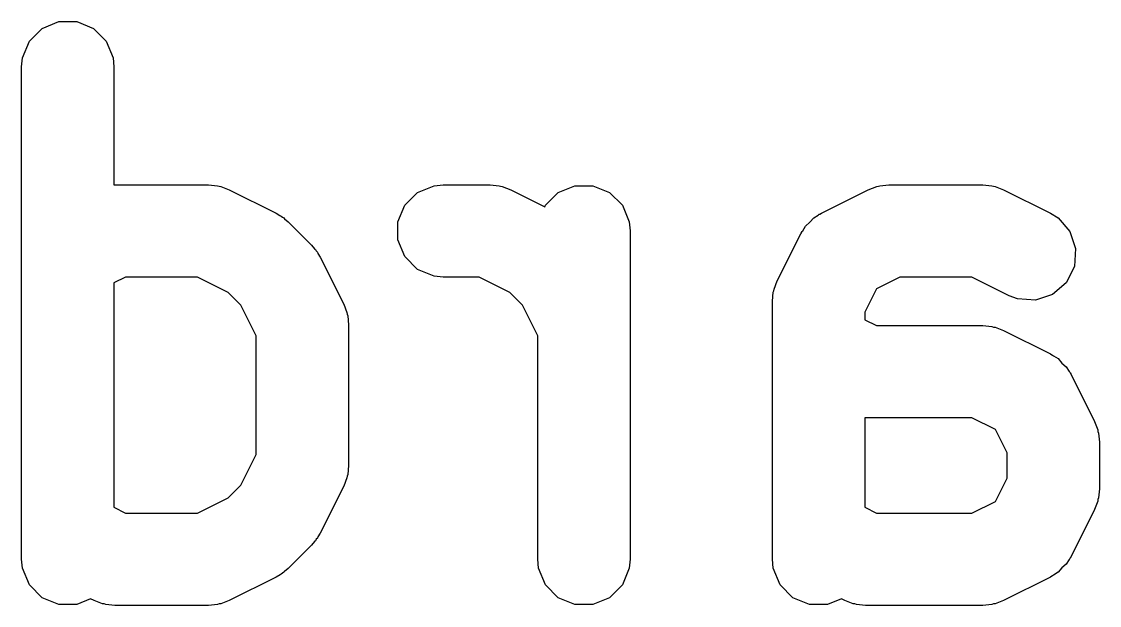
# Model space of a CAD drawing. Header units: inches. Extents: x 1.99 to 4.39, y -4.22 to -2.13.
# Drawn here: x 3.7212 to 3.7901, y -2.6273 to -2.59 of the extents above; entities that cross this region are included whole.
import ezdxf

# ---------------------------------------------------------------- set-up
doc = ezdxf.new("R2010")
doc.units = ezdxf.units.IN
doc.header["$MEASUREMENT"] = 0
doc.layers.add('BLACK', color=250, linetype='CONTINUOUS')

msp = doc.modelspace()

# ---------------------------------------------------------------- linework, layer by layer
at = {"layer": 'BLACK', "linetype": 'CONTINUOUS'}
for p, q in [((3.721668, -2.591209), (3.722483, -2.590395)), ((3.722483, -2.590395), (3.723547, -2.589954)), ((3.723547, -2.589954), (3.7247, -2.589954)), ((3.7247, -2.589954), (3.725764, -2.590395)), ((3.725764, -2.590395), (3.726579, -2.591209)), ((3.721228, -2.592274), (3.721668, -2.591209)), ((3.726579, -2.591209), (3.72702, -2.592274)), ((3.721171, -2.59285), (3.721228, -2.592274)), ((3.72702, -2.592274), (3.727076, -2.59285)), ((3.721171, -2.624346), (3.721171, -2.59285)), ((3.727076, -2.59285), (3.727076, -2.6004)), ((3.727076, -2.6004), (3.727123, -2.600396)), ((3.727123, -2.600396), (3.733122, -2.600396)), ((3.733122, -2.600396), (3.733699, -2.600452)), ((3.733699, -2.600452), (3.733796, -2.600493)), ((3.733796, -2.600493), (3.733902, -2.600501)), ((3.733902, -2.600501), (3.734443, -2.600707)), ((3.734443, -2.600707), (3.737443, -2.602207)), ((3.74648, -2.600893), (3.747544, -2.600452)), ((3.747544, -2.600452), (3.748121, -2.600396)), ((3.748121, -2.600396), (3.75112, -2.600396)), ((3.75112, -2.600396), (3.751696, -2.600452)), ((3.751696, -2.600452), (3.751794, -2.600493)), ((3.751794, -2.600493), (3.7519, -2.600501)), ((3.7519, -2.600501), (3.752441, -2.600707)), ((3.752441, -2.600707), (3.754626, -2.6018)), ((3.755479, -2.600893), (3.756543, -2.600452)), ((3.756543, -2.600452), (3.757695, -2.600452)), ((3.757695, -2.600452), (3.75876, -2.600893)), ((3.772297, -2.602207), (3.775296, -2.600707)), ((3.775296, -2.600707), (3.775837, -2.600501)), ((3.775837, -2.600501), (3.775943, -2.600493)), ((3.775943, -2.600493), (3.776041, -2.600452)), ((3.776041, -2.600452), (3.776617, -2.600396)), ((3.776617, -2.600396), (3.782616, -2.600396)), ((3.782616, -2.600396), (3.783192, -2.600452)), ((3.783192, -2.600452), (3.78329, -2.600493)), ((3.78329, -2.600493), (3.783396, -2.600501)), ((3.783396, -2.600501), (3.783937, -2.600707)), ((3.783937, -2.600707), (3.786936, -2.602207)), ((3.745665, -2.601708), (3.74648, -2.600893)), ((3.754664, -2.601708), (3.755479, -2.600893)), ((3.75876, -2.600893), (3.759575, -2.601708)), ((3.737443, -2.602207), (3.73769, -2.602363)), ((3.745225, -2.602772), (3.745665, -2.601708)), ((3.754626, -2.6018), (3.754664, -2.601708)), ((3.759575, -2.601708), (3.760015, -2.602772)), ((3.772201, -2.602268), (3.772297, -2.602207)), ((3.786936, -2.602207), (3.787426, -2.602516)), ((3.73769, -2.602363), (3.737763, -2.602393)), ((3.737763, -2.602393), (3.737844, -2.60246)), ((3.737844, -2.60246), (3.737932, -2.602516)), ((3.737932, -2.602516), (3.737983, -2.602575)), ((3.737983, -2.602575), (3.73821, -2.60276)), ((3.73821, -2.60276), (3.73971, -2.60426)), ((3.745225, -2.603925), (3.745225, -2.602772)), ((3.760015, -2.602772), (3.760072, -2.603348)), ((3.771285, -2.603038), (3.771564, -2.602795)), ((3.771564, -2.602795), (3.771807, -2.602516)), ((3.771807, -2.602516), (3.772098, -2.602332)), ((3.772098, -2.602332), (3.772155, -2.602283)), ((3.772155, -2.602283), (3.772201, -2.602268)), ((3.787426, -2.602516), (3.788181, -2.603386)), ((3.760072, -2.603348), (3.760072, -2.624346)), ((3.769477, -2.606527), (3.770976, -2.603528)), ((3.770976, -2.603528), (3.771037, -2.603431)), ((3.771037, -2.603431), (3.771052, -2.603386)), ((3.771052, -2.603386), (3.771101, -2.603329)), ((3.771101, -2.603329), (3.771285, -2.603038)), ((3.788181, -2.603386), (3.788545, -2.604479)), ((3.73971, -2.60426), (3.739896, -2.604487)), ((3.745665, -2.604989), (3.745225, -2.603925)), ((3.739896, -2.604487), (3.739954, -2.604538)), ((3.739954, -2.604538), (3.74001, -2.604626)), ((3.74001, -2.604626), (3.740077, -2.604708)), ((3.740077, -2.604708), (3.740107, -2.60478)), ((3.740107, -2.60478), (3.740263, -2.605028)), ((3.74648, -2.605804), (3.745665, -2.604989)), ((3.788545, -2.604479), (3.788464, -2.605628)), ((3.740263, -2.605028), (3.741763, -2.608027)), ((3.788464, -2.605628), (3.787949, -2.606659)), ((3.72782, -2.606301), (3.727076, -2.606673)), ((3.732425, -2.606301), (3.72782, -2.606301)), ((3.734373, -2.607275), (3.732425, -2.606301)), ((3.747544, -2.606244), (3.74648, -2.605804)), ((3.748121, -2.606301), (3.747544, -2.606244)), ((3.750423, -2.606301), (3.748121, -2.606301)), ((3.752371, -2.607275), (3.750423, -2.606301)), ((3.777314, -2.606301), (3.775818, -2.607049)), ((3.781919, -2.606301), (3.777314, -2.606301)), ((3.784295, -2.607489), (3.781919, -2.606301)), ((3.727076, -2.606673), (3.727076, -2.621021)), ((3.769262, -2.607174), (3.76927, -2.607068)), ((3.76927, -2.607068), (3.769477, -2.606527)), ((3.775818, -2.607049), (3.77507, -2.608545)), ((3.787949, -2.606659), (3.787078, -2.607414)), ((3.735195, -2.608097), (3.734373, -2.607275)), ((3.753193, -2.608097), (3.752371, -2.607275)), ((3.769165, -2.607848), (3.769222, -2.607272)), ((3.769222, -2.607272), (3.769262, -2.607174)), ((3.784836, -2.607696), (3.784295, -2.607489)), ((3.785985, -2.607778), (3.784836, -2.607696)), ((3.787078, -2.607414), (3.785985, -2.607778)), ((3.736169, -2.610045), (3.735195, -2.608097)), ((3.741763, -2.608027), (3.74197, -2.608568)), ((3.754167, -2.610045), (3.753193, -2.608097)), ((3.769165, -2.624346), (3.769165, -2.607848)), ((3.74197, -2.608568), (3.741977, -2.608674)), ((3.741977, -2.608674), (3.742018, -2.608772)), ((3.742018, -2.608772), (3.742074, -2.609348)), ((3.77507, -2.608545), (3.77507, -2.609023)), ((3.77507, -2.609023), (3.775814, -2.609395)), ((3.742074, -2.609348), (3.742074, -2.618347)), ((3.775814, -2.609395), (3.782616, -2.609395)), ((3.782616, -2.609395), (3.783192, -2.609451)), ((3.783192, -2.609451), (3.78329, -2.609492)), ((3.78329, -2.609492), (3.783396, -2.609499)), ((3.783396, -2.609499), (3.783937, -2.609706)), ((3.783937, -2.609706), (3.786936, -2.611206)), ((3.736169, -2.61765), (3.736169, -2.610045)), ((3.754167, -2.624346), (3.754167, -2.610045)), ((3.786936, -2.611206), (3.787033, -2.611267)), ((3.787033, -2.611267), (3.787078, -2.611282)), ((3.787078, -2.611282), (3.787135, -2.611331)), ((3.787135, -2.611331), (3.787426, -2.611514)), ((3.787426, -2.611514), (3.787669, -2.611794)), ((3.787669, -2.611794), (3.787949, -2.612037)), ((3.787949, -2.612037), (3.788132, -2.612328)), ((3.788132, -2.612328), (3.788181, -2.612385)), ((3.788181, -2.612385), (3.788196, -2.61243)), ((3.788196, -2.61243), (3.788257, -2.612527)), ((3.788257, -2.612527), (3.789757, -2.615526)), ((3.775117, -2.6153), (3.77507, -2.615295)), ((3.77507, -2.615295), (3.77507, -2.621021)), ((3.781919, -2.6153), (3.775117, -2.6153)), ((3.783415, -2.616048), (3.781919, -2.6153)), ((3.789757, -2.615526), (3.789964, -2.616067)), ((3.784163, -2.617544), (3.783415, -2.616048)), ((3.789964, -2.616067), (3.789971, -2.616173)), ((3.789971, -2.616173), (3.790012, -2.616271)), ((3.790012, -2.616271), (3.790068, -2.616847)), ((3.790068, -2.616847), (3.790068, -2.619846)), ((3.735195, -2.619597), (3.736169, -2.61765)), ((3.784163, -2.619149), (3.784163, -2.617544)), ((3.742074, -2.618347), (3.742018, -2.618923)), ((3.74197, -2.619127), (3.741763, -2.619667)), ((3.741977, -2.619021), (3.74197, -2.619127)), ((3.742018, -2.618923), (3.741977, -2.619021)), ((3.783415, -2.620645), (3.784163, -2.619149)), ((3.734373, -2.620419), (3.735195, -2.619597)), ((3.741763, -2.619667), (3.740263, -2.622667)), ((3.790068, -2.619846), (3.790012, -2.620422)), ((3.732425, -2.621393), (3.734373, -2.620419)), ((3.781919, -2.621393), (3.783415, -2.620645)), ((3.789964, -2.620626), (3.789757, -2.621167)), ((3.789971, -2.62052), (3.789964, -2.620626)), ((3.790012, -2.620422), (3.789971, -2.62052)), ((3.727076, -2.621021), (3.72782, -2.621393)), ((3.72782, -2.621393), (3.732425, -2.621393)), ((3.77507, -2.621021), (3.775814, -2.621393)), ((3.775814, -2.621393), (3.781919, -2.621393)), ((3.789757, -2.621167), (3.788257, -2.624167)), ((3.740107, -2.622915), (3.740077, -2.622987)), ((3.740263, -2.622667), (3.740107, -2.622915)), ((3.73971, -2.623434), (3.73821, -2.624934)), ((3.739896, -2.623208), (3.73971, -2.623434)), ((3.739954, -2.623157), (3.739896, -2.623208)), ((3.74001, -2.623068), (3.739954, -2.623157)), ((3.740077, -2.622987), (3.74001, -2.623068)), ((3.788181, -2.624308), (3.788132, -2.624365)), ((3.788196, -2.624263), (3.788181, -2.624308)), ((3.788257, -2.624167), (3.788196, -2.624263)), ((3.721228, -2.624922), (3.721171, -2.624346)), ((3.721668, -2.625986), (3.721228, -2.624922)), ((3.73821, -2.624934), (3.737984, -2.62512)), ((3.754223, -2.624922), (3.754167, -2.624346)), ((3.754664, -2.625986), (3.754223, -2.624922)), ((3.760015, -2.624922), (3.759575, -2.625986)), ((3.760072, -2.624346), (3.760015, -2.624922)), ((3.769222, -2.624922), (3.769165, -2.624346)), ((3.769662, -2.625986), (3.769222, -2.624922)), ((3.787669, -2.624899), (3.787426, -2.625179)), ((3.787949, -2.624656), (3.787669, -2.624899)), ((3.788132, -2.624365), (3.787949, -2.624656)), ((3.737443, -2.625487), (3.734443, -2.626987)), ((3.737691, -2.625331), (3.737443, -2.625487)), ((3.737763, -2.625301), (3.737691, -2.625331)), ((3.737843, -2.625235), (3.737763, -2.625301)), ((3.737932, -2.625179), (3.737843, -2.625235)), ((3.737984, -2.62512), (3.737932, -2.625179)), ((3.786936, -2.625487), (3.783937, -2.626987)), ((3.787033, -2.625426), (3.786936, -2.625487)), ((3.787078, -2.625411), (3.787033, -2.625426)), ((3.787135, -2.625362), (3.787078, -2.625411)), ((3.787426, -2.625179), (3.787135, -2.625362)), ((3.722483, -2.626801), (3.721668, -2.625986)), ((3.755479, -2.626801), (3.754664, -2.625986)), ((3.759575, -2.625986), (3.75876, -2.626801)), ((3.770477, -2.626801), (3.769662, -2.625986)), ((3.723547, -2.627242), (3.722483, -2.626801)), ((3.725582, -2.626876), (3.7247, -2.627242)), ((3.725803, -2.626987), (3.725582, -2.626876)), ((3.726343, -2.627194), (3.725803, -2.626987)), ((3.734443, -2.626987), (3.733902, -2.627194)), ((3.756543, -2.627242), (3.755479, -2.626801)), ((3.75876, -2.626801), (3.757695, -2.627242)), ((3.771541, -2.627242), (3.770477, -2.626801)), ((3.773576, -2.626876), (3.772694, -2.627242)), ((3.773797, -2.626987), (3.773576, -2.626876)), ((3.774337, -2.627194), (3.773797, -2.626987)), ((3.783937, -2.626987), (3.783396, -2.627194)), ((3.7247, -2.627242), (3.723547, -2.627242)), ((3.726449, -2.627201), (3.726343, -2.627194)), ((3.726547, -2.627242), (3.726449, -2.627201)), ((3.727123, -2.627299), (3.726547, -2.627242)), ((3.733122, -2.627299), (3.727123, -2.627299)), ((3.733699, -2.627242), (3.733122, -2.627299)), ((3.733796, -2.627201), (3.733699, -2.627242)), ((3.733902, -2.627194), (3.733796, -2.627201)), ((3.757695, -2.627242), (3.756543, -2.627242)), ((3.772694, -2.627242), (3.771541, -2.627242)), ((3.774443, -2.627201), (3.774337, -2.627194)), ((3.774541, -2.627242), (3.774443, -2.627201)), ((3.775117, -2.627299), (3.774541, -2.627242)), ((3.782616, -2.627299), (3.775117, -2.627299)), ((3.783192, -2.627242), (3.782616, -2.627299)), ((3.78329, -2.627201), (3.783192, -2.627242)), ((3.783396, -2.627194), (3.78329, -2.627201))]:
    msp.add_line(p, q, dxfattribs=at)

doc.saveas('drawing.dxf')
